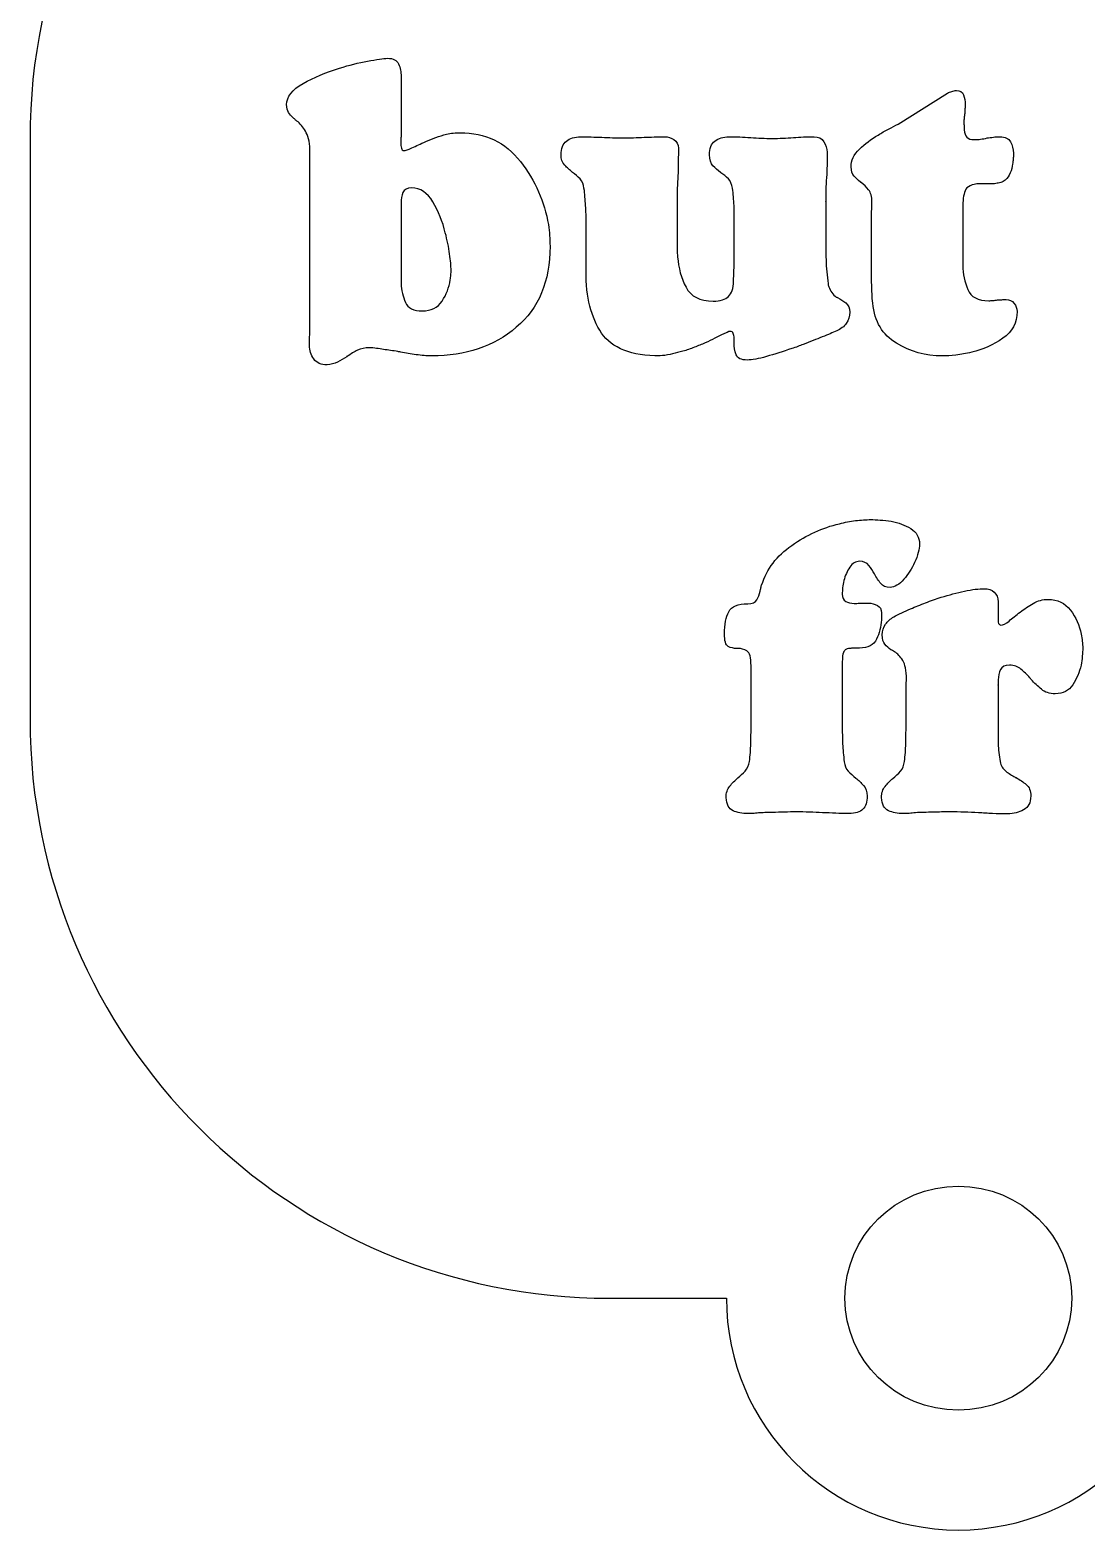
# Model space of a CAD drawing. Extents: x 1489 to 1914, y 371 to 1329.
# Drawn here: x 1616.6 to 1668.3, y 467.2 to 540.6 of the extents above; entities that cross this region are included whole.
import ezdxf

# ---------------------------------------------------------------- set-up
doc = ezdxf.new("R2010")
doc.units = 0
doc.layers.add('G0101', color=7, linetype='CONTINUOUS')

msp = doc.modelspace()

# ---------------------------------------------------------------- linework, layer by layer
at = {"layer": 'G0101', "color": 4}
for points in [[(1634.727959, 538.285187), (1634.727959, 535.525187), (1634.727959, 535.445187), (1634.727959, 535.345187)], [(1659.027459, 535.965387), (1661.447458, 537.485387)], [(1662.247458, 536.045387), (1662.247458, 535.954387)], [(1662.267458, 535.865387), (1662.267458, 535.775387), (1662.267458, 535.684387)], [(1634.707959, 535.235187), (1634.707959, 535.105187), (1634.707959, 535.075187), (1634.707959, 535.045187)], [(1630.267959, 526.305187), (1630.267959, 534.565187)], [(1655.567759, 534.584887), (1655.567759, 534.554887), (1655.567759, 534.524887)], [(1664.667458, 534.545387), (1664.667458, 534.515387), (1664.667458, 534.485387)], [(1650.367759, 533.584887), (1650.367759, 533.604887), (1650.347759, 533.604887)], [(1663.667458, 533.045387), (1663.527458, 533.045387), (1663.027458, 533.045387)], [(1634.727959, 532.105187), (1634.727959, 532.055187), (1634.727959, 532.005187), (1634.727959, 531.865187), (1634.727959, 528.525187)], [(1648.227759, 532.384887), (1648.227759, 530.224887), (1648.227759, 529.834887)], [(1650.987759, 528.264887), (1651.007759, 529.084887), (1651.007759, 531.144887), (1651.007759, 531.554887), (1651.007759, 531.984887)], [(1655.487759, 532.184887), (1655.487759, 530.484887), (1655.487759, 529.894887)], [(1655.487759, 532.164887), (1655.487759, 532.184887)], [(1657.727459, 529.017387), (1657.727459, 531.353387), (1657.747459, 532.152387)], [(1643.767759, 528.764887), (1643.767759, 531.144887), (1643.767759, 531.554887)], [(1662.187458, 531.869387), (1662.187458, 529.377387), (1662.187458, 529.208387), (1662.187458, 529.059387)], [(1634.727959, 528.525187), (1634.727959, 528.335187), (1634.727959, 528.165187)], [(1657.727459, 528.997387), (1657.727459, 529.017387)], [(1630.267959, 525.725187), (1630.267959, 526.005187), (1630.267959, 526.285187), (1630.267959, 526.305187)], [(1630.247959, 525.145187), (1630.247959, 525.425187)], [(1651.007759, 525.284887), (1651.007759, 525.354887), (1651.007759, 525.424887), (1651.007759, 525.464887), (1651.007759, 525.504887)], [(1632.107959, 524.605187), (1632.077959, 524.605187)], [(1656.877559, 512.518187), (1657.007559, 512.518187)], [(1657.157559, 512.538187), (1657.287559, 512.538187), (1657.417559, 512.538187), (1657.497559, 512.538187), (1657.577559, 512.538187)], [(1663.917158, 512.597887), (1663.917158, 511.757887), (1663.917158, 511.707887), (1663.917158, 511.677887)], [(1658.217559, 512.058187), (1658.217559, 511.887187), (1658.217559, 511.717187)], [(1651.197559, 510.313187), (1651.167559, 510.313187), (1651.137559, 510.313187)], [(1656.717559, 510.317187), (1656.657559, 510.317187)], [(1657.137559, 510.337187), (1656.777559, 510.337187)], [(1651.837559, 506.545187), (1651.837559, 508.990187), (1651.837559, 509.471187)], [(1656.297559, 509.577187), (1656.297559, 509.157187), (1656.297559, 506.538187)], [(1659.417159, 506.525887), (1659.417159, 508.630887)], [(1659.437159, 508.709887), (1659.437159, 508.760887), (1659.437159, 508.810887)], [(1663.917158, 508.777887), (1663.917158, 508.647887), (1663.917158, 508.517887), (1663.917158, 508.537887)], [(1663.917158, 508.537887), (1663.917158, 506.551887)], [(1651.837559, 506.525187), (1651.837559, 506.545187)], [(1664.767158, 504.000887), (1664.797158, 504.000887)], [(1664.397158, 502.217887), (1664.367158, 502.217887), (1664.337158, 502.217887)]]:
    msp.add_lwpolyline(points, dxfattribs=at)
at = {"layer": 'G0101', "color": 1}
for points in [[(1616.57756, 535.242787), (1616.57756, 506.859787)], [(1644.905559, 478.531788), (1650.636559, 478.531788)]]:
    msp.add_lwpolyline(points, dxfattribs=at)
msp.add_lwpolyline([(1661.975558, 473.051788)], close=True, dxfattribs=at)
for points in [[(1644.905559, 563.570786), (1629.260559, 563.570786), (1616.57756, 550.887786), (1616.57756, 535.242787)], [(1616.57756, 506.859787), (1616.57756, 491.214788), (1629.260559, 478.531788), (1644.905559, 478.531788)], [(1656.430559, 478.531788), (1656.430559, 481.558788), (1658.912559, 484.011788), (1661.975558, 484.011788)], [(1661.975558, 484.011788), (1665.037558, 484.011788), (1667.519558, 481.558788), (1667.519558, 478.531788)], [(1650.636559, 478.531788), (1650.636559, 472.269788), (1655.712559, 467.193788), (1661.975558, 467.193788)], [(1661.975558, 473.051788), (1658.912559, 473.051788), (1656.430559, 475.504788), (1656.430559, 478.531788)], [(1667.519558, 478.531788), (1667.519558, 475.504788), (1665.037558, 473.051788), (1661.975558, 473.051788)], [(1661.975558, 467.193788), (1668.237558, 467.193788), (1673.313558, 472.269788), (1673.313558, 478.531788)]]:
    msp.add_open_spline(points, degree=3, dxfattribs=at)
at = {"layer": 'G0101', "color": 4}
for points in [[(1629.927959, 537.949187), (1630.460959, 538.251187), (1631.054959, 538.502187), (1631.707959, 538.703187)], [(1631.707959, 538.703187), (1632.187959, 538.850187), (1632.647959, 538.963187), (1633.087959, 539.044187)], [(1633.087959, 539.044187), (1633.527959, 539.125187), (1633.853959, 539.171187), (1634.067959, 539.185187)], [(1634.067959, 539.185187), (1634.333959, 539.185187), (1634.510959, 539.091187), (1634.597959, 538.905187)], [(1634.597959, 538.905187), (1634.684959, 538.718187), (1634.727959, 538.511187), (1634.727959, 538.285187)], [(1629.127959, 536.915187), (1629.127959, 537.303187), (1629.394959, 537.649187), (1629.927959, 537.949187)], [(1661.447458, 537.485387), (1661.514458, 537.511387), (1661.583458, 537.538387), (1661.657458, 537.565387)], [(1661.657458, 537.565387), (1661.730458, 537.591387), (1661.807458, 537.605387), (1661.887458, 537.605387)], [(1661.887458, 537.605387), (1662.060458, 537.605387), (1662.174458, 537.534387), (1662.227458, 537.392387)], [(1662.227458, 537.392387), (1662.280458, 537.250387), (1662.307458, 537.092387), (1662.307458, 536.916387)], [(1629.217959, 536.533187), (1629.157959, 536.627187), (1629.127959, 536.754187), (1629.127959, 536.915187)], [(1629.447959, 536.273187), (1629.353959, 536.352187), (1629.277959, 536.440187), (1629.217959, 536.533187)], [(1662.287458, 536.490387), (1662.274458, 536.409387), (1662.264458, 536.331387), (1662.257458, 536.257387)], [(1662.297458, 536.703387), (1662.290458, 536.629387), (1662.287458, 536.558387), (1662.287458, 536.490387)], [(1662.307458, 536.916387), (1662.307458, 536.849387), (1662.304458, 536.777387), (1662.297458, 536.703387)], [(1629.567959, 536.162187), (1629.527959, 536.195187), (1629.487959, 536.232187), (1629.447959, 536.273187)], [(1629.687959, 536.071187), (1629.647959, 536.098187), (1629.607959, 536.128187), (1629.567959, 536.162187)], [(1630.087959, 535.539187), (1629.967959, 535.760187), (1629.833959, 535.938187), (1629.687959, 536.071187)], [(1658.047459, 535.426387), (1658.220459, 535.532387), (1658.394459, 535.628387), (1658.567459, 535.715387)], [(1658.567459, 535.715387), (1658.740459, 535.802387), (1658.894459, 535.885387), (1659.027459, 535.965387)], [(1662.257458, 536.257387), (1662.250458, 536.183387), (1662.247458, 536.112387), (1662.247458, 536.045387)], [(1662.247458, 535.954387), (1662.247458, 535.921387), (1662.254458, 535.891387), (1662.267458, 535.865387)], [(1662.267458, 535.684387), (1662.280458, 535.525387), (1662.324458, 535.405387), (1662.397458, 535.325387)], [(1630.267959, 534.565187), (1630.267959, 534.993187), (1630.207959, 535.318187), (1630.087959, 535.539187)], [(1634.727959, 535.345187), (1634.713959, 535.318187), (1634.707959, 535.281187), (1634.707959, 535.235187)], [(1634.707959, 535.045187), (1634.707959, 534.951187), (1634.717959, 534.868187), (1634.737959, 534.795187)], [(1635.257959, 534.805187), (1635.450959, 534.898187), (1635.673959, 534.998187), (1635.927959, 535.105187)], [(1635.927959, 535.105187), (1636.087959, 535.171187), (1636.253959, 535.238187), (1636.427959, 535.305187)], [(1636.427959, 535.305187), (1636.600959, 535.371187), (1636.773959, 535.425187), (1636.947959, 535.465187)], [(1636.947959, 535.465187), (1637.054959, 535.491187), (1637.164959, 535.511187), (1637.277959, 535.525187)], [(1637.277959, 535.525187), (1637.390959, 535.538187), (1637.500959, 535.545187), (1637.607959, 535.545187)], [(1637.607959, 535.545187), (1638.847959, 535.545187), (1639.830959, 535.075187), (1640.557959, 534.135187)], [(1642.547759, 534.464887), (1642.547759, 534.771887), (1642.633759, 534.994887), (1642.807759, 535.134887)], [(1642.807759, 535.134887), (1642.980759, 535.274887), (1643.214759, 535.344887), (1643.507759, 535.344887)], [(1643.507759, 535.344887), (1643.680759, 535.344887), (1643.853759, 535.341887), (1644.027759, 535.334887)], [(1644.027759, 535.334887), (1644.200759, 535.328887), (1644.373759, 535.324887), (1644.547759, 535.324887)], [(1644.547759, 535.324887), (1644.720759, 535.311887), (1644.893759, 535.301887), (1645.067759, 535.294887)], [(1645.067759, 535.294887), (1645.240759, 535.288887), (1645.413759, 535.284887), (1645.587759, 535.284887)], [(1645.587759, 535.284887), (1645.760759, 535.284887), (1645.930759, 535.288887), (1646.097759, 535.294887)], [(1646.097759, 535.294887), (1646.263759, 535.301887), (1646.433759, 535.311887), (1646.607759, 535.324887)], [(1646.607759, 535.324887), (1646.767759, 535.324887), (1646.930759, 535.328887), (1647.097759, 535.334887)], [(1647.097759, 535.334887), (1647.263759, 535.341887), (1647.433759, 535.344887), (1647.607759, 535.344887)], [(1647.607759, 535.344887), (1647.780759, 535.344887), (1647.933759, 535.297887), (1648.067759, 535.204887)], [(1648.067759, 535.204887), (1648.200759, 535.111887), (1648.274759, 534.971887), (1648.287759, 534.784887)], [(1649.807759, 534.464887), (1649.807759, 534.771887), (1649.893759, 534.994887), (1650.067759, 535.134887)], [(1650.067759, 535.134887), (1650.240759, 535.274887), (1650.473759, 535.344887), (1650.767759, 535.344887)], [(1650.767759, 535.344887), (1650.940759, 535.344887), (1651.113759, 535.341887), (1651.287759, 535.334887)], [(1651.287759, 535.334887), (1651.460759, 535.328887), (1651.640759, 535.317887), (1651.827759, 535.304887)], [(1651.827759, 535.304887), (1652.000759, 535.291887), (1652.174759, 535.281887), (1652.347759, 535.274887)], [(1652.347759, 535.274887), (1652.520759, 535.267887), (1652.694759, 535.264887), (1652.867759, 535.264887)], [(1652.867759, 535.264887), (1653.040759, 535.264887), (1653.214759, 535.267887), (1653.387759, 535.274887)], [(1653.387759, 535.274887), (1653.560759, 535.281887), (1653.734759, 535.291887), (1653.907759, 535.304887)], [(1653.907759, 535.304887), (1654.067759, 535.317887), (1654.234759, 535.328887), (1654.407759, 535.334887)], [(1654.407759, 535.334887), (1654.580759, 535.341887), (1654.754759, 535.344887), (1654.927759, 535.344887)], [(1654.927759, 535.344887), (1655.140759, 535.344887), (1655.297759, 535.264887), (1655.397759, 535.104887)], [(1655.397759, 535.104887), (1655.497759, 534.944887), (1655.553759, 534.771887), (1655.567759, 534.584887)], [(1657.137459, 534.737387), (1657.410459, 534.996387), (1657.714459, 535.226387), (1658.047459, 535.426387)], [(1662.397458, 535.325387), (1662.470458, 535.245387), (1662.587458, 535.204387), (1662.747458, 535.204387)], [(1662.747458, 535.204387), (1662.853458, 535.204387), (1662.960458, 535.211387), (1663.067458, 535.225387)], [(1663.067458, 535.225387), (1663.174458, 535.238387), (1663.280458, 535.258387), (1663.387458, 535.285387)], [(1663.387458, 535.285387), (1663.480458, 535.298387), (1663.580458, 535.311387), (1663.687458, 535.325387)], [(1663.687458, 535.325387), (1663.794458, 535.338387), (1663.900458, 535.345387), (1664.007458, 535.345387)], [(1664.007458, 535.345387), (1664.260458, 535.345387), (1664.434458, 535.261387), (1664.527458, 535.095387)], [(1664.527458, 535.095387), (1664.620458, 534.928387), (1664.667458, 534.745387), (1664.667458, 534.545387)], [(1634.737959, 534.795187), (1634.757959, 534.721187), (1634.800959, 534.678187), (1634.867959, 534.665187)], [(1634.867959, 534.665187), (1634.934959, 534.665187), (1635.063959, 534.712187), (1635.257959, 534.805187)], [(1642.727759, 533.954887), (1642.607759, 534.081887), (1642.547759, 534.251887), (1642.547759, 534.464887)], [(1648.277759, 534.184887), (1648.270759, 533.984887), (1648.267759, 533.784887), (1648.267759, 533.584887)], [(1648.287759, 534.784887), (1648.287759, 534.584887), (1648.283759, 534.384887), (1648.277759, 534.184887)], [(1649.977759, 533.924887), (1649.863759, 534.044887), (1649.807759, 534.224887), (1649.807759, 534.464887)], [(1655.567759, 534.524887), (1655.567759, 534.324887), (1655.563759, 534.127887), (1655.557759, 533.934887)], [(1656.727459, 533.869387), (1656.727459, 534.188387), (1656.864459, 534.477387), (1657.137459, 534.737387)], [(1664.657458, 534.248387), (1664.650458, 534.169387), (1664.640458, 534.090387), (1664.627458, 534.011387)], [(1664.667458, 534.485387), (1664.667458, 534.406387), (1664.664458, 534.327387), (1664.657458, 534.248387)], [(1640.557959, 534.135187), (1641.284959, 533.195187), (1641.740959, 532.165187), (1641.927959, 531.045187)], [(1643.107759, 533.604887), (1642.973759, 533.711887), (1642.847759, 533.828887), (1642.727759, 533.954887)], [(1643.477759, 533.284887), (1643.363759, 533.404887), (1643.240759, 533.511887), (1643.107759, 533.604887)], [(1648.267759, 533.584887), (1648.254759, 533.384887), (1648.243759, 533.184887), (1648.237759, 532.984887)], [(1650.347759, 533.604887), (1650.214759, 533.697887), (1650.090759, 533.804887), (1649.977759, 533.924887)], [(1650.727759, 533.294887), (1650.620759, 533.407887), (1650.500759, 533.504887), (1650.367759, 533.584887)], [(1655.557759, 533.934887), (1655.550759, 533.741887), (1655.540759, 533.544887), (1655.527759, 533.344887)], [(1656.877459, 533.419387), (1656.790459, 533.519387), (1656.741459, 533.669387), (1656.727459, 533.869387)], [(1664.517458, 533.577387), (1664.457458, 533.433387), (1664.373458, 533.314387), (1664.267458, 533.222387)], [(1664.627458, 534.011387), (1664.614458, 533.867387), (1664.577458, 533.722387), (1664.517458, 533.577387)], [(1635.247959, 532.845187), (1635.020959, 532.845187), (1634.877959, 532.768187), (1634.817959, 532.615187)], [(1636.277959, 532.155187), (1636.003959, 532.615187), (1635.660959, 532.845187), (1635.247959, 532.845187)], [(1643.667759, 532.824887), (1643.654759, 533.011887), (1643.590759, 533.164887), (1643.477759, 533.284887)], [(1643.717759, 532.404887), (1643.710759, 532.551887), (1643.694759, 532.691887), (1643.667759, 532.824887)], [(1648.237759, 532.984887), (1648.230759, 532.784887), (1648.227759, 532.584887), (1648.227759, 532.384887)], [(1650.927759, 532.824887), (1650.900759, 533.024887), (1650.833759, 533.181887), (1650.727759, 533.294887)], [(1650.977759, 532.404887), (1650.970759, 532.551887), (1650.953759, 532.691887), (1650.927759, 532.824887)], [(1655.497759, 532.754887), (1655.490759, 532.561887), (1655.487759, 532.364887), (1655.487759, 532.164887)], [(1655.527759, 533.344887), (1655.513759, 533.144887), (1655.504759, 532.947887), (1655.497759, 532.754887)], [(1657.187459, 533.130387), (1657.067459, 533.223387), (1656.964459, 533.319387), (1656.877459, 533.419387)], [(1657.227459, 533.110387), (1657.214459, 533.110387), (1657.200459, 533.116387), (1657.187459, 533.130387)], [(1657.587459, 532.750387), (1657.480459, 532.883387), (1657.360459, 533.003387), (1657.227459, 533.110387)], [(1657.747459, 532.152387), (1657.747459, 532.417387), (1657.694459, 532.617387), (1657.587459, 532.750387)], [(1662.307458, 532.705387), (1662.227458, 532.493387), (1662.187458, 532.214387), (1662.187458, 531.869387)], [(1663.027458, 533.045387), (1662.627458, 533.031387), (1662.387458, 532.918387), (1662.307458, 532.705387)], [(1663.807458, 533.064387), (1663.767458, 533.051387), (1663.720458, 533.045387), (1663.667458, 533.045387)], [(1664.047458, 533.104387), (1663.967458, 533.078387), (1663.887458, 533.064387), (1663.807458, 533.064387)], [(1664.267458, 533.222387), (1664.200458, 533.170387), (1664.127458, 533.130387), (1664.047458, 533.104387)], [(1634.817959, 532.615187), (1634.757959, 532.462187), (1634.727959, 532.292187), (1634.727959, 532.105187)], [(1636.887959, 530.645187), (1636.753959, 531.192187), (1636.550959, 531.695187), (1636.277959, 532.155187)], [(1643.747759, 531.984887), (1643.734759, 532.117887), (1643.723759, 532.257887), (1643.717759, 532.404887)], [(1643.767759, 531.554887), (1643.767759, 531.694887), (1643.760759, 531.837887), (1643.747759, 531.984887)], [(1651.007759, 531.984887), (1650.993759, 532.117887), (1650.984759, 532.257887), (1650.977759, 532.404887)], [(1637.097959, 529.615187), (1637.050959, 529.942187), (1636.980959, 530.285187), (1636.887959, 530.645187)], [(1641.927959, 531.045187), (1641.954959, 530.871187), (1641.974959, 530.695187), (1641.987959, 530.515187)], [(1641.987959, 530.515187), (1642.000959, 530.335187), (1642.007959, 530.158187), (1642.007959, 529.985187)], [(1642.007959, 529.985187), (1642.007959, 528.278187), (1641.457959, 526.958187), (1640.357959, 526.025187)], [(1648.227759, 529.834887), (1648.227759, 529.707887), (1648.234759, 529.584887), (1648.247759, 529.464887)], [(1655.487759, 529.894887), (1655.487759, 529.701887), (1655.493759, 529.511887), (1655.507759, 529.324887)], [(1637.167959, 528.805187), (1637.167959, 529.018187), (1637.144959, 529.288187), (1637.097959, 529.615187)], [(1648.247759, 529.464887), (1648.287759, 528.931887), (1648.424759, 528.437887), (1648.657759, 527.984887)], [(1655.507759, 529.324887), (1655.507759, 529.124887), (1655.517759, 528.927887), (1655.537759, 528.734887)], [(1662.187458, 529.059387), (1662.200458, 528.633387), (1662.284458, 528.238387), (1662.437458, 527.873387)], [(1636.727959, 527.305187), (1636.940959, 527.625187), (1637.074959, 527.971187), (1637.127959, 528.345187)], [(1637.127959, 528.345187), (1637.140959, 528.425187), (1637.150959, 528.505187), (1637.157959, 528.585187)], [(1637.157959, 528.585187), (1637.164959, 528.665187), (1637.167959, 528.738187), (1637.167959, 528.805187)], [(1644.527759, 525.744887), (1644.020759, 526.491887), (1643.767759, 527.497887), (1643.767759, 528.764887)], [(1655.537759, 528.734887), (1655.557759, 528.541887), (1655.580759, 528.351887), (1655.607759, 528.164887)], [(1657.737459, 528.108387), (1657.730459, 528.408387), (1657.727459, 528.704387), (1657.727459, 528.997387)], [(1634.727959, 528.165187), (1634.740959, 527.832187), (1634.810959, 527.525187), (1634.937959, 527.245187)], [(1648.657759, 527.984887), (1648.890759, 527.531887), (1649.333759, 527.304887), (1649.987759, 527.304887)], [(1650.737759, 527.534887), (1650.890759, 527.687887), (1650.973759, 527.931887), (1650.987759, 528.264887)], [(1655.607759, 528.164887), (1655.607759, 528.137887), (1655.610759, 528.111887), (1655.617759, 528.084887)], [(1655.617759, 528.084887), (1655.623759, 528.058887), (1655.633759, 528.031887), (1655.647759, 528.004887)], [(1655.647759, 528.004887), (1655.674759, 527.911887), (1655.720759, 527.817887), (1655.787759, 527.724887)], [(1655.787759, 527.724887), (1655.853759, 527.631887), (1655.927759, 527.558887), (1656.007759, 527.504887)], [(1657.787459, 527.200387), (1657.760459, 527.506387), (1657.744459, 527.809387), (1657.737459, 528.108387)], [(1662.437458, 527.873387), (1662.590458, 527.507387), (1662.934458, 527.325387), (1663.467458, 527.325387)], [(1634.937959, 527.245187), (1635.063959, 526.965187), (1635.340959, 526.825187), (1635.767959, 526.825187)], [(1635.767959, 526.825187), (1636.193959, 526.825187), (1636.514959, 526.985187), (1636.727959, 527.305187)], [(1649.987759, 527.304887), (1650.333759, 527.304887), (1650.583759, 527.381887), (1650.737759, 527.534887)], [(1656.007759, 527.504887), (1656.020759, 527.504887), (1656.030759, 527.501887), (1656.037759, 527.494887)], [(1656.037759, 527.494887), (1656.044759, 527.487887), (1656.053759, 527.484887), (1656.067759, 527.484887)], [(1656.067759, 527.484887), (1656.214759, 527.404887), (1656.350759, 527.314887), (1656.477759, 527.214887)], [(1656.477759, 527.214887), (1656.603759, 527.114887), (1656.667759, 526.964887), (1656.667759, 526.764887)], [(1658.947459, 525.244387), (1658.267459, 525.656387), (1657.880459, 526.308387), (1657.787459, 527.200387)], [(1663.467458, 527.325387), (1663.534458, 527.325387), (1663.603458, 527.328387), (1663.677458, 527.335387)], [(1663.677458, 527.335387), (1663.750458, 527.341387), (1663.820458, 527.351387), (1663.887458, 527.365387)], [(1663.887458, 527.365387), (1663.954458, 527.365387), (1664.024458, 527.368387), (1664.097458, 527.375387)], [(1664.097458, 527.375387), (1664.170458, 527.381387), (1664.240458, 527.385387), (1664.307458, 527.385387)], [(1664.307458, 527.385387), (1664.467458, 527.385387), (1664.597458, 527.325387), (1664.697458, 527.205387)], [(1664.697458, 527.205387), (1664.797458, 527.085387), (1664.847458, 526.951387), (1664.847458, 526.805387)], [(1656.497759, 526.214887), (1656.383759, 526.061887), (1656.227759, 525.937887), (1656.027759, 525.844887)], [(1656.667759, 526.764887), (1656.667759, 526.551887), (1656.610759, 526.367887), (1656.497759, 526.214887)], [(1664.847458, 526.805387), (1664.847458, 526.245387), (1664.614458, 525.805387), (1664.147458, 525.485387)], [(1630.247959, 525.425187), (1630.247959, 525.518187), (1630.253959, 525.618187), (1630.267959, 525.725187)], [(1640.357959, 526.025187), (1639.257959, 525.091187), (1637.880959, 524.625187), (1636.227959, 524.625187)], [(1647.387759, 524.624887), (1645.987759, 524.624887), (1645.033759, 524.997887), (1644.527759, 525.744887)], [(1650.367759, 525.634887), (1650.113759, 525.507887), (1649.813759, 525.364887), (1649.467759, 525.204887)], [(1650.807759, 525.824887), (1650.767759, 525.824887), (1650.620759, 525.761887), (1650.367759, 525.634887)], [(1650.967759, 525.724887), (1650.940759, 525.791887), (1650.887759, 525.824887), (1650.807759, 525.824887)], [(1651.007759, 525.504887), (1651.007759, 525.584887), (1650.993759, 525.657887), (1650.967759, 525.724887)], [(1655.317759, 525.554887), (1655.030759, 525.441887), (1654.720759, 525.317887), (1654.387759, 525.184887)], [(1656.027759, 525.844887), (1655.840759, 525.764887), (1655.603759, 525.667887), (1655.317759, 525.554887)], [(1664.147458, 525.485387), (1663.680458, 525.164387), (1663.174458, 524.938387), (1662.627458, 524.805387)], [(1630.457959, 524.475187), (1630.317959, 524.668187), (1630.247959, 524.891187), (1630.247959, 525.145187)], [(1632.597959, 524.905187), (1632.430959, 524.825187), (1632.267959, 524.725187), (1632.107959, 524.605187)], [(1633.167959, 525.025187), (1632.954959, 525.025187), (1632.764959, 524.985187), (1632.597959, 524.905187)], [(1633.867959, 524.945187), (1633.640959, 524.985187), (1633.407959, 525.011187), (1633.167959, 525.025187)], [(1634.567959, 524.845187), (1634.327959, 524.872187), (1634.094959, 524.905187), (1633.867959, 524.945187)], [(1634.627959, 524.825187), (1634.600959, 524.825187), (1634.580959, 524.832187), (1634.567959, 524.845187)], [(1634.707959, 524.805187), (1634.680959, 524.818187), (1634.653959, 524.825187), (1634.627959, 524.825187)], [(1635.457959, 524.685187), (1635.197959, 524.725187), (1634.947959, 524.765187), (1634.707959, 524.805187)], [(1636.227959, 524.625187), (1635.974959, 524.625187), (1635.717959, 524.645187), (1635.457959, 524.685187)], [(1647.877759, 524.694887), (1647.710759, 524.661887), (1647.547759, 524.638887), (1647.387759, 524.624887)], [(1648.367759, 524.824887), (1648.207759, 524.771887), (1648.044759, 524.727887), (1647.877759, 524.694887)], [(1648.927759, 524.994887), (1648.740759, 524.921887), (1648.553759, 524.864887), (1648.367759, 524.824887)], [(1649.467759, 525.204887), (1649.294759, 525.137887), (1649.113759, 525.067887), (1648.927759, 524.994887)], [(1651.107759, 524.684887), (1651.040759, 524.858887), (1651.007759, 525.058887), (1651.007759, 525.284887)], [(1651.647759, 524.424887), (1651.353759, 524.424887), (1651.174759, 524.511887), (1651.107759, 524.684887)], [(1653.827759, 524.984887), (1653.400759, 524.838887), (1652.990759, 524.707887), (1652.597759, 524.594887)], [(1654.127759, 525.084887), (1654.033759, 525.044887), (1653.933759, 525.011887), (1653.827759, 524.984887)], [(1654.387759, 525.184887), (1654.307759, 525.157887), (1654.220759, 525.124887), (1654.127759, 525.084887)], [(1661.187458, 524.625387), (1660.373458, 524.625387), (1659.627459, 524.831387), (1658.947459, 525.244387)], [(1661.857458, 524.664387), (1661.610458, 524.638387), (1661.387458, 524.625387), (1661.187458, 524.625387)], [(1662.627458, 524.805387), (1662.360458, 524.738387), (1662.103458, 524.691387), (1661.857458, 524.664387)], [(1631.107959, 524.185187), (1630.813959, 524.185187), (1630.597959, 524.282187), (1630.457959, 524.475187)], [(1631.617959, 524.325187), (1631.463959, 524.245187), (1631.293959, 524.198187), (1631.107959, 524.185187)], [(1632.067959, 524.585187), (1631.920959, 524.492187), (1631.770959, 524.405187), (1631.617959, 524.325187)], [(1632.077959, 524.605187), (1632.070959, 524.605187), (1632.067959, 524.598187), (1632.067959, 524.585187)], [(1652.597759, 524.594887), (1652.203759, 524.481887), (1651.887759, 524.424887), (1651.647759, 524.424887)], [(1656.157559, 516.418187), (1656.423559, 516.484187), (1656.687559, 516.534187), (1656.947559, 516.567187)], [(1656.947559, 516.567187), (1657.207559, 516.601187), (1657.457559, 516.617187), (1657.697559, 516.617187)], [(1657.697559, 516.617187), (1657.830559, 516.617187), (1657.983559, 516.610187), (1658.157559, 516.597187)], [(1658.157559, 516.597187), (1658.330559, 516.584187), (1658.510559, 516.564187), (1658.697559, 516.538187)], [(1653.827559, 515.358187), (1654.554559, 515.864187), (1655.330559, 516.217187), (1656.157559, 516.418187)], [(1658.697559, 516.538187), (1659.044559, 516.471187), (1659.360559, 516.351187), (1659.647559, 516.177187)], [(1659.647559, 516.177187), (1659.934559, 516.004187), (1660.077558, 515.751187), (1660.077558, 515.418187)], [(1652.357559, 513.418187), (1652.610559, 514.204187), (1653.100559, 514.851187), (1653.827559, 515.358187)], [(1660.077558, 515.418187), (1660.077558, 515.297187), (1660.057558, 515.161187), (1660.017558, 515.007187)], [(1657.157559, 514.577187), (1656.957559, 514.577187), (1656.794559, 514.481187), (1656.667559, 514.288187)], [(1657.597559, 514.378187), (1657.490559, 514.511187), (1657.344559, 514.577187), (1657.157559, 514.577187)], [(1657.877559, 513.958187), (1657.797559, 514.104187), (1657.704559, 514.244187), (1657.597559, 514.378187)], [(1659.837559, 514.518187), (1659.704559, 514.224187), (1659.527559, 513.951187), (1659.307559, 513.697187)], [(1660.017558, 515.007187), (1659.977559, 514.854187), (1659.917559, 514.691187), (1659.837559, 514.518187)], [(1656.377559, 513.637187), (1656.350559, 513.518187), (1656.330559, 513.400187), (1656.317559, 513.288187)], [(1656.667559, 514.288187), (1656.540559, 514.094187), (1656.443559, 513.878187), (1656.377559, 513.637187)], [(1658.177559, 513.498187), (1658.070559, 513.630187), (1657.970559, 513.784187), (1657.877559, 513.958187)], [(1659.307559, 513.697187), (1659.087559, 513.444187), (1658.864559, 513.311187), (1658.637559, 513.297187)], [(1652.127559, 512.688187), (1652.200559, 512.814187), (1652.250559, 512.958187), (1652.277559, 513.117187)], [(1652.277559, 513.117187), (1652.290559, 513.144187), (1652.297559, 513.168187), (1652.297559, 513.188187)], [(1652.297559, 513.188187), (1652.297559, 513.208187), (1652.304559, 513.224187), (1652.317559, 513.237187)], [(1652.317559, 513.237187), (1652.317559, 513.264187), (1652.320559, 513.294187), (1652.327559, 513.327187)], [(1652.327559, 513.327187), (1652.334559, 513.360187), (1652.344559, 513.391187), (1652.357559, 513.418187)], [(1656.317559, 513.288187), (1656.304559, 513.174187), (1656.297559, 513.070187), (1656.297559, 512.978187)], [(1656.297559, 512.978187), (1656.297559, 512.804187), (1656.354559, 512.684187), (1656.467559, 512.617187)], [(1658.637559, 513.297187), (1658.437559, 513.297187), (1658.284559, 513.364187), (1658.177559, 513.498187)], [(1661.137158, 512.817887), (1661.523158, 512.937887), (1661.904158, 513.037887), (1662.277158, 513.117887)], [(1662.277158, 513.117887), (1662.650158, 513.197887), (1662.977158, 513.237887), (1663.257158, 513.237887)], [(1663.257158, 513.237887), (1663.444158, 513.237887), (1663.600158, 513.180887), (1663.727158, 513.067887)], [(1663.727158, 513.067887), (1663.854158, 512.954887), (1663.917158, 512.797887), (1663.917158, 512.597887)], [(1650.747559, 512.107187), (1650.887559, 512.367187), (1651.197559, 512.498187), (1651.677559, 512.498187)], [(1651.677559, 512.498187), (1651.903559, 512.498187), (1652.054559, 512.561187), (1652.127559, 512.688187)], [(1656.467559, 512.617187), (1656.580559, 512.550187), (1656.717559, 512.518187), (1656.877559, 512.518187)], [(1657.007559, 512.518187), (1657.054559, 512.518187), (1657.104559, 512.524187), (1657.157559, 512.538187)], [(1657.577559, 512.538187), (1657.737559, 512.524187), (1657.883559, 512.484187), (1658.017559, 512.418187)], [(1658.017559, 512.418187), (1658.150559, 512.351187), (1658.217559, 512.231187), (1658.217559, 512.058187)], [(1659.207159, 512.057887), (1659.347159, 512.123887), (1659.490159, 512.190887), (1659.637159, 512.257887)], [(1659.637159, 512.257887), (1659.877159, 512.350887), (1660.124158, 512.447887), (1660.377158, 512.547887)], [(1660.377158, 512.547887), (1660.630158, 512.647887), (1660.884158, 512.737887), (1661.137158, 512.817887)], [(1664.997158, 512.097887), (1665.197158, 512.244887), (1665.410158, 512.383887), (1665.637158, 512.517887)], [(1665.637158, 512.517887), (1665.864158, 512.650887), (1666.104158, 512.717887), (1666.357158, 512.717887)], [(1666.357158, 512.717887), (1666.824158, 512.717887), (1667.190158, 512.540887), (1667.457158, 512.187887)], [(1667.457158, 512.187887), (1667.724158, 511.833887), (1667.897158, 511.443887), (1667.977158, 511.017887)], [(1650.537559, 511.034187), (1650.537559, 511.489187), (1650.607559, 511.846187), (1650.747559, 512.107187)], [(1658.217559, 511.717187), (1658.190559, 511.371187), (1658.110559, 511.054187), (1657.977559, 510.768187)], [(1658.257159, 510.975887), (1658.257159, 511.175887), (1658.310159, 511.349887), (1658.417159, 511.496887)], [(1658.417159, 511.496887), (1658.523159, 511.643887), (1658.657159, 511.763887), (1658.817159, 511.857887)], [(1658.817159, 511.857887), (1658.937159, 511.923887), (1659.067159, 511.990887), (1659.207159, 512.057887)], [(1663.917158, 511.677887), (1663.917158, 511.623887), (1663.927158, 511.577887), (1663.947158, 511.537887)], [(1663.947158, 511.537887), (1663.967158, 511.497887), (1664.003158, 511.470887), (1664.057158, 511.457887)], [(1664.057158, 511.457887), (1664.164158, 511.457887), (1664.297158, 511.523887), (1664.457158, 511.657887)], [(1664.457158, 511.657887), (1664.617158, 511.790887), (1664.797158, 511.937887), (1664.997158, 512.097887)], [(1650.727559, 510.413187), (1650.600559, 510.480187), (1650.537559, 510.687187), (1650.537559, 511.034187)], [(1657.977559, 510.768187), (1657.844559, 510.481187), (1657.564559, 510.337187), (1657.137559, 510.337187)], [(1658.387159, 510.524887), (1658.300159, 510.623887), (1658.257159, 510.774887), (1658.257159, 510.975887)], [(1667.977158, 511.017887), (1668.003158, 510.897887), (1668.023158, 510.780887), (1668.037158, 510.667887)], [(1651.137559, 510.313187), (1650.990559, 510.313187), (1650.854559, 510.346187), (1650.727559, 510.413187)], [(1651.637559, 510.192187), (1651.504559, 510.273187), (1651.357559, 510.313187), (1651.197559, 510.313187)], [(1651.837559, 509.471187), (1651.837559, 509.872187), (1651.770559, 510.112187), (1651.637559, 510.192187)], [(1656.317559, 509.958187), (1656.304559, 509.837187), (1656.297559, 509.711187), (1656.297559, 509.577187)], [(1656.417559, 510.217187), (1656.364559, 510.164187), (1656.330559, 510.077187), (1656.317559, 509.958187)], [(1656.537559, 510.297187), (1656.497559, 510.284187), (1656.457559, 510.257187), (1656.417559, 510.217187)], [(1656.657559, 510.317187), (1656.617559, 510.317187), (1656.577559, 510.311187), (1656.537559, 510.297187)], [(1656.777559, 510.337187), (1656.764559, 510.324187), (1656.744559, 510.317187), (1656.717559, 510.317187)], [(1658.677159, 510.253887), (1658.570159, 510.333887), (1658.474159, 510.423887), (1658.387159, 510.524887)], [(1658.757159, 510.213887), (1658.730159, 510.226887), (1658.704159, 510.240887), (1658.677159, 510.253887)], [(1658.857159, 510.153887), (1658.817159, 510.180887), (1658.784159, 510.200887), (1658.757159, 510.213887)], [(1659.257159, 509.732887), (1659.137159, 509.919887), (1659.003159, 510.059887), (1658.857159, 510.153887)], [(1668.037158, 510.667887), (1668.050158, 510.553887), (1668.057158, 510.443887), (1668.057158, 510.337887)], [(1668.057158, 510.337887), (1668.057158, 510.217887), (1668.050158, 510.083887), (1668.037158, 509.937887)], [(1659.437159, 508.810887), (1659.437159, 509.237887), (1659.377159, 509.545887), (1659.257159, 509.732887)], [(1664.037158, 509.277887), (1663.970158, 509.130887), (1663.930158, 508.963887), (1663.917158, 508.777887)], [(1664.477158, 509.497887), (1664.250158, 509.497887), (1664.104158, 509.423887), (1664.037158, 509.277887)], [(1665.037158, 509.307887), (1664.890158, 509.433887), (1664.704158, 509.497887), (1664.477158, 509.497887)], [(1665.477158, 508.877887), (1665.330158, 509.037887), (1665.184158, 509.180887), (1665.037158, 509.307887)], [(1667.977158, 509.497887), (1667.897158, 509.150887), (1667.760158, 508.830887), (1667.567158, 508.537887)], [(1668.037158, 509.937887), (1668.023158, 509.790887), (1668.003158, 509.643887), (1667.977158, 509.497887)], [(1659.417159, 508.630887), (1659.417159, 508.670887), (1659.424159, 508.696887), (1659.437159, 508.709887)], [(1665.507158, 508.837887), (1665.500158, 508.850887), (1665.490158, 508.863887), (1665.477158, 508.877887)], [(1665.537158, 508.797887), (1665.523158, 508.810887), (1665.514158, 508.823887), (1665.507158, 508.837887)], [(1666.037158, 508.317887), (1665.864158, 508.463887), (1665.697158, 508.623887), (1665.537158, 508.797887)], [(1667.567158, 508.537887), (1667.374158, 508.244887), (1667.090158, 508.097887), (1666.717158, 508.097887)], [(1666.717158, 508.097887), (1666.437158, 508.097887), (1666.210158, 508.170887), (1666.037158, 508.317887)], [(1651.827559, 505.653187), (1651.834559, 505.941187), (1651.837559, 506.231187), (1651.837559, 506.525187)], [(1656.297559, 506.538187), (1656.297559, 506.231187), (1656.304559, 505.934187), (1656.317559, 505.648187)], [(1659.407159, 505.653887), (1659.414159, 505.940887), (1659.417159, 506.230887), (1659.417159, 506.525887)], [(1663.917158, 506.551887), (1663.917158, 506.243887), (1663.920158, 505.945887), (1663.927158, 505.657887)], [(1651.757559, 504.781187), (1651.797559, 505.075187), (1651.820559, 505.366187), (1651.827559, 505.653187)], [(1656.317559, 505.648187), (1656.330559, 505.360187), (1656.357559, 505.070187), (1656.397559, 504.777187)], [(1659.337159, 504.781887), (1659.377159, 505.075887), (1659.400159, 505.365887), (1659.407159, 505.653887)], [(1663.927158, 505.657887), (1663.934158, 505.369887), (1663.964158, 505.078887), (1664.017158, 504.784887)], [(1651.197559, 503.980187), (1651.317559, 504.086187), (1651.434559, 504.200187), (1651.547559, 504.320187)], [(1651.547559, 504.320187), (1651.660559, 504.441187), (1651.730559, 504.594187), (1651.757559, 504.781187)], [(1656.397559, 504.777187), (1656.410559, 504.590187), (1656.474559, 504.438187), (1656.587559, 504.317187)], [(1656.587559, 504.317187), (1656.700559, 504.197187), (1656.824559, 504.084187), (1656.957559, 503.978187)], [(1658.777159, 503.959887), (1658.910159, 504.066887), (1659.034159, 504.183887), (1659.147159, 504.309887)], [(1659.147159, 504.309887), (1659.260159, 504.436887), (1659.324159, 504.594887), (1659.337159, 504.781887)], [(1664.017158, 504.784887), (1664.057158, 504.583887), (1664.150158, 504.425887), (1664.297158, 504.311887)], [(1664.297158, 504.311887), (1664.444158, 504.198887), (1664.597158, 504.100887), (1664.757158, 504.020887)], [(1650.617559, 503.018187), (1650.617559, 503.244187), (1650.677559, 503.432187), (1650.797559, 503.578187)], [(1650.797559, 503.578187), (1650.917559, 503.725187), (1651.050559, 503.859187), (1651.197559, 503.980187)], [(1656.957559, 503.978187), (1657.090559, 503.871187), (1657.217559, 503.751187), (1657.337559, 503.617187)], [(1657.337559, 503.617187), (1657.457559, 503.484187), (1657.517559, 503.311187), (1657.517559, 503.097187)], [(1658.217159, 503.017887), (1658.217159, 503.244887), (1658.277159, 503.428887), (1658.397159, 503.568887)], [(1658.397159, 503.568887), (1658.517159, 503.708887), (1658.644159, 503.839887), (1658.777159, 503.959887)], [(1664.757158, 504.020887), (1664.757158, 504.007887), (1664.760158, 504.000887), (1664.767158, 504.000887)], [(1664.797158, 504.000887), (1664.983158, 503.893887), (1665.150158, 503.780887), (1665.297158, 503.659887)], [(1665.297158, 503.659887), (1665.444158, 503.538887), (1665.517158, 503.351887), (1665.517158, 503.097887)], [(1650.957559, 502.378187), (1650.757559, 502.471187), (1650.644559, 502.684187), (1650.617559, 503.018187)], [(1657.517559, 503.097187), (1657.517559, 502.804187), (1657.447559, 502.587187), (1657.307559, 502.447187)], [(1658.557159, 502.377887), (1658.357159, 502.470887), (1658.244159, 502.683887), (1658.217159, 503.017887)], [(1665.517158, 503.097887), (1665.517158, 502.764887), (1665.400158, 502.537887), (1665.167158, 502.417887)], [(1651.697559, 502.237187), (1651.403559, 502.237187), (1651.157559, 502.284187), (1650.957559, 502.378187)], [(1651.987559, 502.248187), (1651.887559, 502.241187), (1651.790559, 502.237187), (1651.697559, 502.237187)], [(1652.277559, 502.277187), (1652.184559, 502.264187), (1652.087559, 502.254187), (1651.987559, 502.248187)], [(1652.587559, 502.288187), (1652.487559, 502.281187), (1652.383559, 502.277187), (1652.277559, 502.277187)], [(1652.877559, 502.297187), (1652.784559, 502.297187), (1652.687559, 502.295187), (1652.587559, 502.288187)], [(1653.467559, 502.308187), (1653.274559, 502.301187), (1653.077559, 502.297187), (1652.877559, 502.297187)], [(1654.057559, 502.317187), (1653.857559, 502.317187), (1653.660559, 502.315187), (1653.467559, 502.308187)], [(1654.697559, 502.308187), (1654.483559, 502.315187), (1654.270559, 502.317187), (1654.057559, 502.317187)], [(1655.337559, 502.277187), (1655.124559, 502.291187), (1654.910559, 502.301187), (1654.697559, 502.308187)], [(1655.977559, 502.257187), (1655.764559, 502.271187), (1655.550559, 502.277187), (1655.337559, 502.277187)], [(1656.617559, 502.237187), (1656.403559, 502.237187), (1656.190559, 502.244187), (1655.977559, 502.257187)], [(1657.307559, 502.447187), (1657.167559, 502.308187), (1656.937559, 502.237187), (1656.617559, 502.237187)], [(1659.297159, 502.237887), (1659.003159, 502.237887), (1658.757159, 502.284887), (1658.557159, 502.377887)], [(1659.577159, 502.247887), (1659.483159, 502.240887), (1659.390159, 502.237887), (1659.297159, 502.237887)], [(1659.877159, 502.277887), (1659.770159, 502.264887), (1659.670159, 502.254887), (1659.577159, 502.247887)], [(1660.727158, 502.307887), (1660.440158, 502.300887), (1660.157158, 502.290887), (1659.877159, 502.277887)], [(1661.577158, 502.317887), (1661.297158, 502.317887), (1661.014158, 502.314887), (1660.727158, 502.307887)], [(1662.267158, 502.307887), (1662.034158, 502.314887), (1661.804158, 502.317887), (1661.577158, 502.317887)], [(1662.957158, 502.277887), (1662.730158, 502.290887), (1662.500158, 502.300887), (1662.267158, 502.307887)], [(1663.647158, 502.237887), (1663.414158, 502.250887), (1663.184158, 502.264887), (1662.957158, 502.277887)], [(1664.337158, 502.217887), (1664.110158, 502.217887), (1663.880158, 502.224887), (1663.647158, 502.237887)], [(1665.167158, 502.417887), (1664.934158, 502.297887), (1664.677158, 502.230887), (1664.397158, 502.217887)]]:
    msp.add_open_spline(points, degree=3, dxfattribs=at)

doc.saveas('drawing.dxf')
